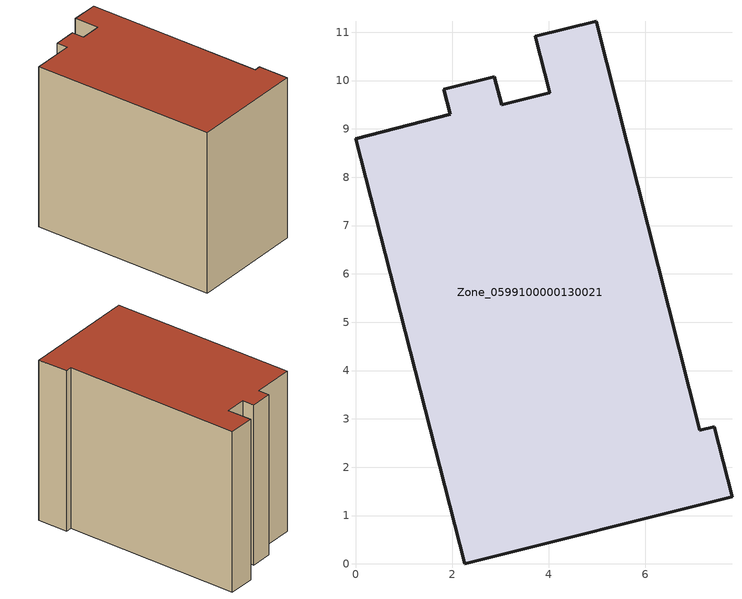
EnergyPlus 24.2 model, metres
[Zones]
Zone_0599100000130021
 floor ground (C_G): 4.98,11.23 7.12,2.76 7.42,2.84 7.79,1.39 2.26,0 0,8.8 1.96,9.3 1.83,9.82 2.87,10.08 3.02,9.5 4.02,9.75 3.72,10.92 z0
 wall outside (C_F): 2.26,0 7.79,1.39 7.42,2.84 7.12,2.76 4.98,11.23 3.72,10.92 4.02,9.75 3.02,9.5 2.87,10.08 1.83,9.82 1.96,9.3 0,8.8 2.26,0 z0:8.1
 roof outside (C_R): 7.12,2.76 4.98,11.23 3.72,10.92 4.02,9.75 3.02,9.5 2.87,10.08 1.83,9.82 1.96,9.3 0,8.8 2.26,0 7.79,1.39 7.42,2.84 z8.1
[BUILDING]
Pand.0599100000130021: North Axis=0; Terrain=City; Loads Convergence Tolerance Value=0.04; Temperature Convergence Tolerance Value=0.4; Solar Distribution=FullExterior; Maximum Number of Warmup Days=25; Minimum Number of Warmup Days=1
[Site:Location]
Rotterdam.The.Hague.AP_ZH_NLD Design_Conditions: Latitude=51.96; Longitude=4.45; Time Zone=1; Elevation=-4.5
[SITE:GROUNDTEMPERATURE:BUILDINGSURFACE]
18, 18, 18, 18, 18, 18, 18, 18, 18, 18, 18, 18
[MATERIAL] Thermal Absorptance=0.9; Solar Absorptance=0.7; Visible Absorptance=0.7
Name | Roughness | Thickness | Conductivity | Density | Specific Heat
G.TI.1975-1991 | MediumSmooth | 0.15 | 0.288461 | 540 | 1210
F.TI.1975-1991 | Rough | 0.3 | 0.230769 | 1920 | 840
R.TI.1975-1991 | MediumRough | 0.2 | 0.153846 | 1500 | 1000
[CONSTRUCTION]
C_G: G.TI.1975-1991
C_F: F.TI.1975-1991
C_R: R.TI.1975-1991
[ZONE]
Zone_0599100000130021: Type=1; Multiplier=1; Ceiling Height=Autocalculate; Volume=Autocalculate; Floor Area=autocalculate; Part of Total Floor Area=Yes
[ZONEINFILTRATION:DESIGNFLOWRATE]
Infil_Zone_0599100000130021: Zone or ZoneList or Space or SpaceList=Zone_0599100000130021; Schedule=AlwaysOn; Design Flow Rate Calculation Method=Flow/Area; Flow Rate per Floor Area=0.003; Constant Term Coefficient=1; Temperature Term Coefficient=0; Velocity Term Coefficient=0; Velocity Squared Term Coefficient=0
[HVACTEMPLATE:ZONE:IDEALLOADSAIRSYSTEM]
Zone_0599100000130021: Maximum Heating Supply Air Temperature=50; Minimum Cooling Supply Air Temperature=13; Maximum Heating Supply Air Humidity Ratio=0.0156; Minimum Cooling Supply Air Humidity Ratio=0.0077; Heating Limit=NoLimit; Cooling Limit=NoLimit; Dehumidification Control Type=ConstantSensibleHeatRatio; Cooling Sensible Heat Ratio=0.7; Dehumidification Setpoint=60; Humidification Control Type=None; Humidification Setpoint=30; Outdoor Air Method=None; Outdoor Air Flow Rate per Person=0.00944; Outdoor Air Flow Rate per Zone Floor Area=0; Outdoor Air Flow Rate per Zone=0; Demand Controlled Ventilation Type=None; Outdoor Air Economizer Type=NoEconomizer; Heat Recovery Type=None; Sensible Heat Recovery Effectiveness=0.7; Latent Heat Recovery Effectiveness=0.65
[ZONECONTROL:THERMOSTAT]
ThermostatControl_Zone_0599100000130021: Zone or ZoneList=Zone_0599100000130021; Control Type Schedule=DualSetpointControlType; Control 1=Thermostat_Zone_0599100000130021; Temperature Difference Between Cutout And Setpoint=0
[THERMOSTATSETPOINT:DUALSETPOINT]
Thermostat_Zone_0599100000130021: Heating Setpoint Temperature Schedule=HeatingSetpoint_Zone_0599100000130021; Cooling Setpoint Temperature Schedule=CoolingSetpoint_Zone_0599100000130021
[SCHEDULE:COMPACT]
HeatingSetpoint_Zone_0599100000130021: Through: 12/31, For: AllDays, Until: 24:00, 21
CoolingSetpoint_Zone_0599100000130021: Through: 12/31, For: AllDays, Until: 24:00, 24
DualSetpointControlType: Through: 12/31, For: AllDays, Until: 24:00, 4
AlwaysOn: Through: 12/31, For: AllDays, Until: 24:00, 1
